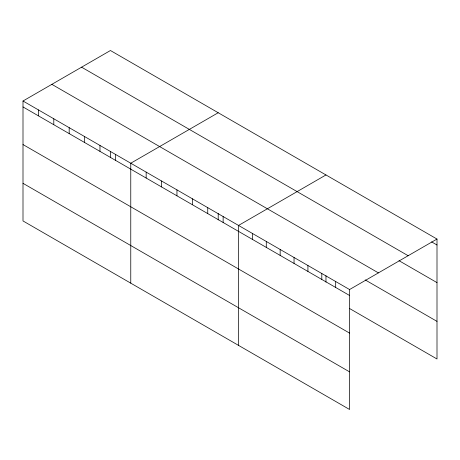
<?xml version="1.0" encoding="UTF-8"?>
<svg xmlns="http://www.w3.org/2000/svg" width="460" height="460" viewBox="0 0 460 460"><rect width="100%" height="100%" fill="white"/><g stroke="black" fill="none" stroke-linecap="round" stroke-linejoin="round"><path stroke-width="0.69" d="M23 101.004L349.56 289.541L349.56 409.48L23 220.944L23 101.004L110.44 50.519L437 239.056L437 358.995L349.502 308.482M218.207 112.74L130.766 163.219L130.766 283.159M325.967 174.955L238.527 225.44L238.527 345.374M349.56 289.541L437 239.056M431.572 241.856L437 244.99M81.587 67.183L408.147 255.72M398.987 260.665L437 282.612M51.853 84.347L378.413 272.883M365.194 279.916L437 321.373M23 106.938L349.56 295.475M23 144.561L349.56 333.097M23 183.321L349.56 371.858M335.679 281.531L335.679 287.465M325.967 275.73L325.967 282.118M321.804 273.516L321.804 279.45M307.924 265.5L307.924 271.434M294.043 257.491L294.043 263.425M280.163 249.475L280.163 255.409M266.288 241.465L266.288 247.399M252.408 233.45L252.408 239.384M223.134 216.551L223.134 222.485M218.207 213.509L218.207 219.897M207.742 207.661L207.742 213.595M192.343 198.772L192.343 204.706M176.951 189.888L176.951 195.822M161.552 180.998L161.552 186.933M146.159 172.109L146.159 178.043M115.368 154.336L115.368 160.27M110.44 151.294L110.44 157.682M99.975 145.446L99.975 151.38M84.582 136.557L84.582 142.491M69.184 127.667L69.184 133.601M53.791 118.784L53.791 124.717M38.393 109.894L38.393 115.828"/></g></svg>
